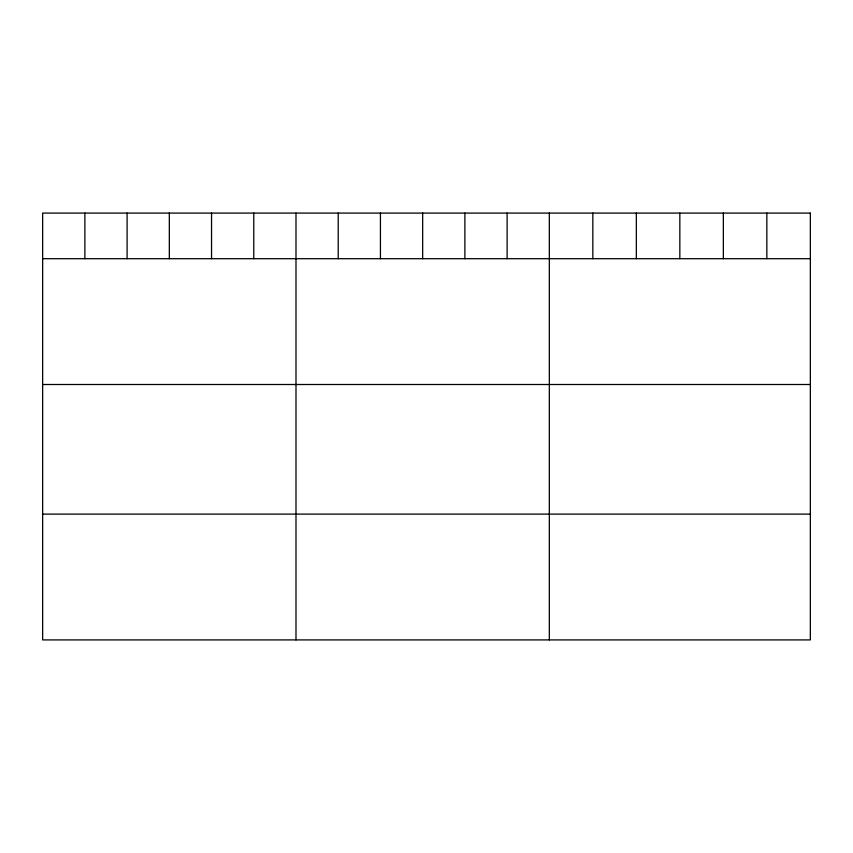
<?xml version="1.0" encoding="UTF-8"?>
<svg xmlns="http://www.w3.org/2000/svg" width="853" height="853" viewBox="0 0 853 853"><rect width="100%" height="100%" fill="white"/><g stroke="black" fill="none" stroke-linecap="round" stroke-linejoin="round"><path stroke-width="1.28" d="M42.65 258.704L810.35 258.704M42.65 384.5L810.35 384.5M42.65 514.114L810.35 514.114M766.847 213.09L766.847 258.704M723.344 213.09L723.344 258.704M679.841 213.09L679.841 258.704M636.338 213.09L636.338 258.704M592.835 213.09L592.835 258.704M549.332 213.09L549.332 639.91M507.108 213.09L507.108 258.704M464.885 213.09L464.885 258.704M422.661 213.09L422.661 258.704M380.438 213.09L380.438 258.704M338.214 213.09L338.214 258.704M295.991 213.09L295.991 639.91M253.767 213.09L253.767 258.704M211.544 213.09L211.544 258.704M169.321 213.09L169.321 258.704M127.097 213.09L127.097 258.704M84.873 213.09L84.873 258.704M810.35 213.09L42.65 213.09L42.65 639.91L810.35 639.91L810.35 213.09"/></g></svg>
